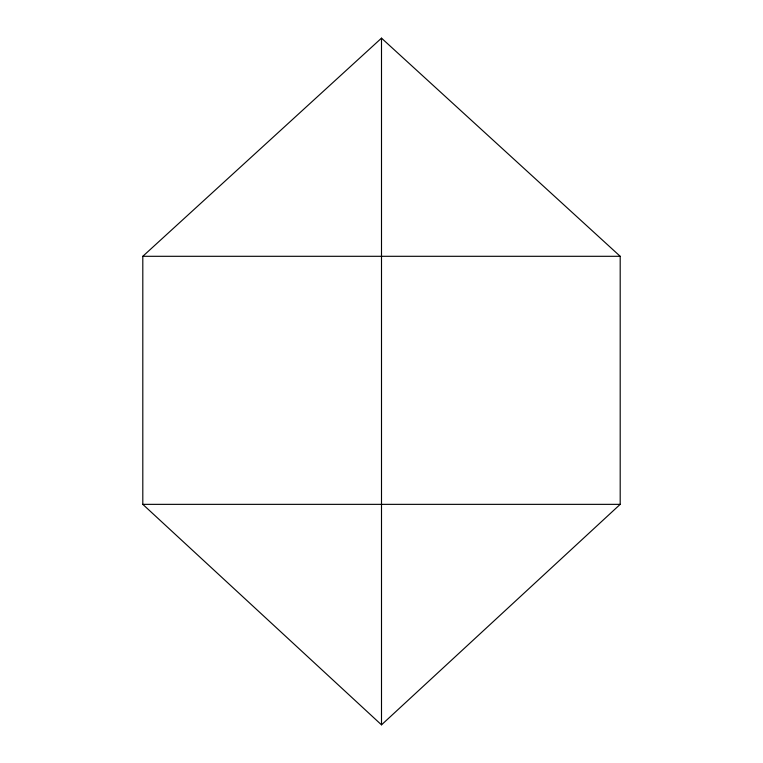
<?xml version="1.0" encoding="UTF-8"?>
<svg xmlns="http://www.w3.org/2000/svg" width="763" height="763" viewBox="0 0 763 763"><rect width="100%" height="100%" fill="white"/><g stroke="black" fill="none" stroke-linecap="round" stroke-linejoin="round"><path stroke-width="1.14" d="M381.5 724.85L620.195 504.353L620.195 256.301L381.5 38.15L142.805 256.301L142.805 504.353L381.5 724.85L381.5 38.15M142.805 256.301L620.195 256.301M142.805 504.353L620.195 504.353"/></g></svg>
